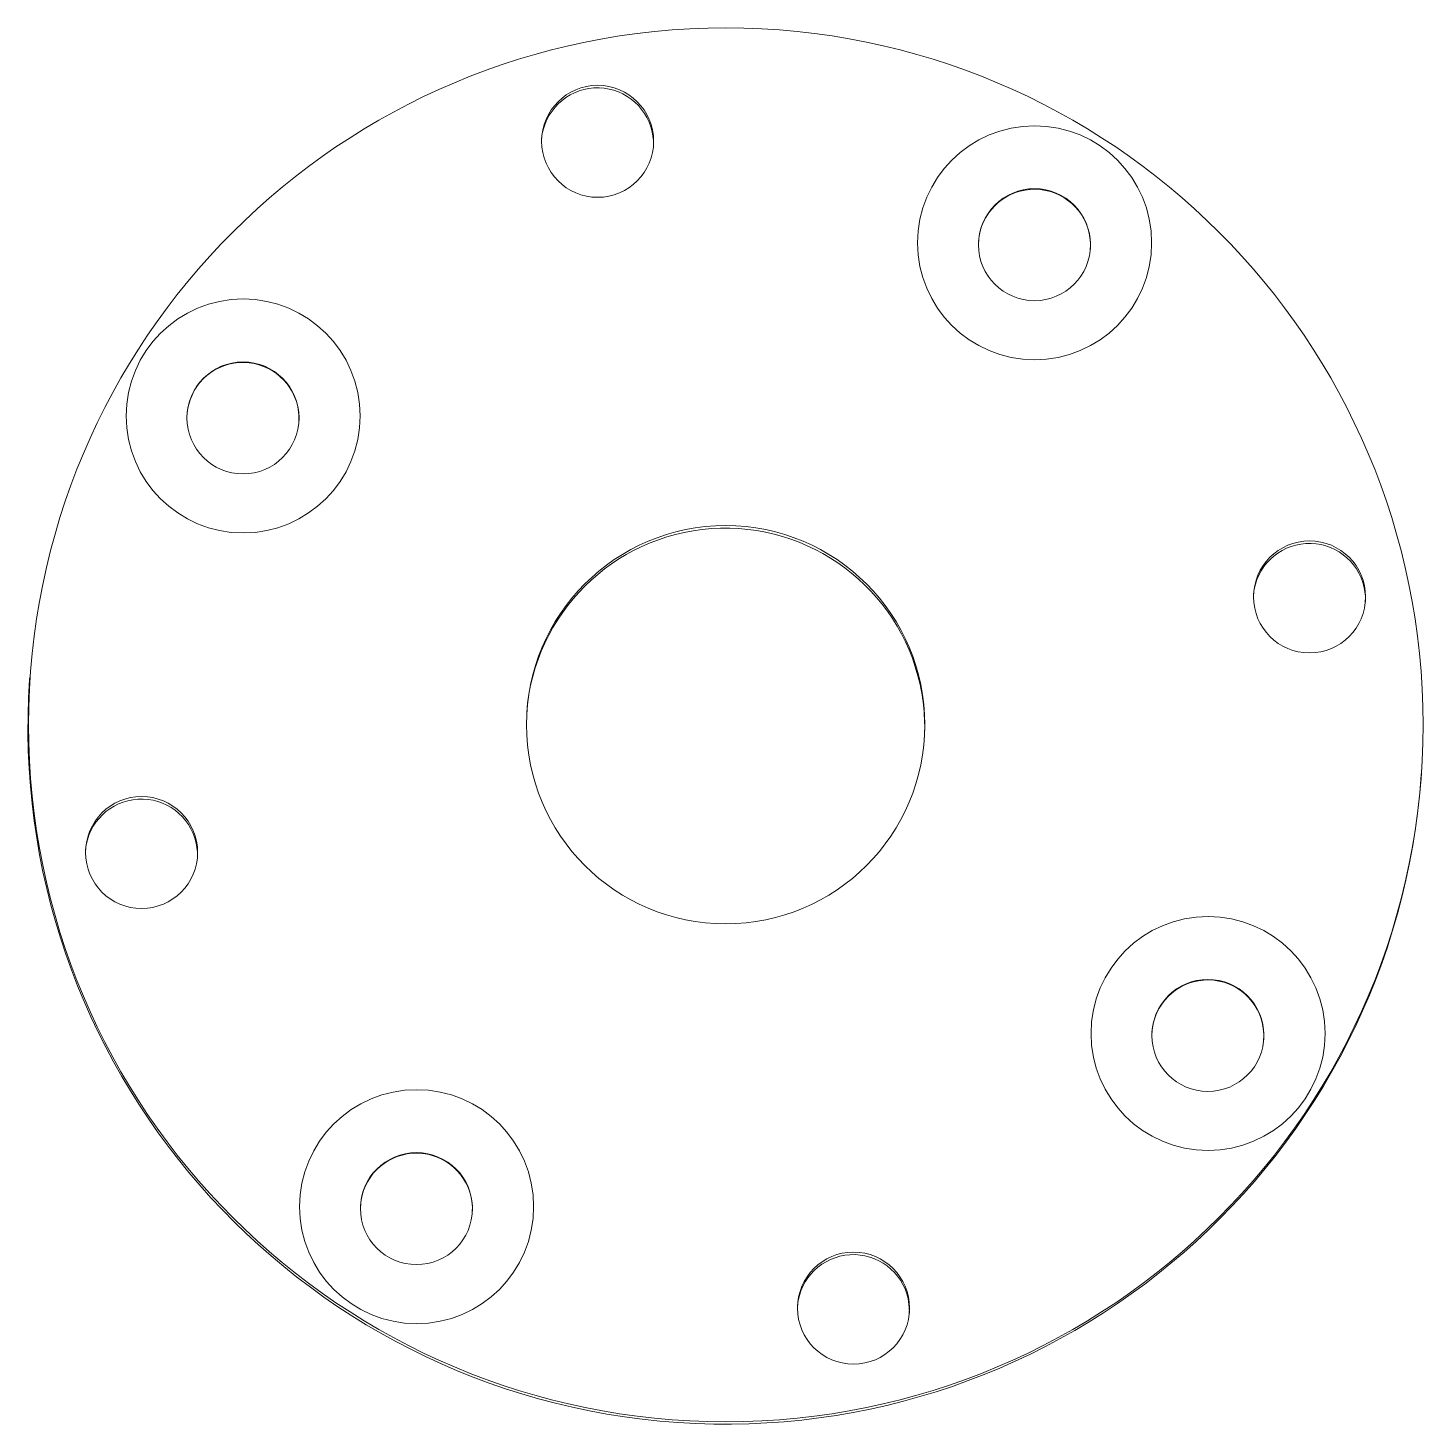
# Model space of a CAD drawing. Header units: millimetres. Extents: x -28 to 28, y -28 to 28.1.
import ezdxf

# ---------------------------------------------------------------- set-up
doc = ezdxf.new("R2010")
doc.units = ezdxf.units.MM

msp = doc.modelspace()

# ---------------------------------------------------------------- linework, layer by layer
at = {"color": 7, "linetype": 'Continuous', "lineweight": 15}
for p, q in [((-27.928, 2.013), (-27.935, 1.911)), ((27.935, -1.911), (27.942, -1.81))]:
    msp.add_line(p, q, dxfattribs=at)
at = {"color": 7, "linetype": 'Continuous', "lineweight": 15, "flags": 128}
for points in [[(-2.889, 23.329), (-2.891, 23.564), (-2.939, 23.913)], [(14.65, 19.203), (14.652, 19.488), (14.603, 19.838)], [(-17.123, 12.247), (-17.121, 12.532), (-17.17, 12.882)], [(25.691, 5.03), (25.69, 5.264), (25.642, 5.614)], [(-21.196, -5.235), (-21.198, -5.001), (-21.246, -4.651)], [(21.612, -12.554), (21.614, -12.269), (21.565, -11.92)], [(-10.161, -19.51), (-10.159, -19.225), (-10.208, -18.876)], [(7.384, -23.535), (7.383, -23.301), (7.335, -22.951)]]:
    msp.add_lwpolyline(points, dxfattribs=at)
at = {"color": 7, "linetype": 'Continuous', "lineweight": 15}
for centre, radius in [((0.017, 0.096), 27.991), ((-5.129, 23.533), 2.249), ((12.414, 19.457), 4.698), ((12.408, 19.38), 2.249), ((-19.359, 12.501), 4.698), ((-19.365, 12.423), 2.249), ((0.01, 0.1), 7.997), ((23.451, 5.233), 2.249), ((-23.436, -5.032), 2.249), ((19.376, -12.3), 4.698), ((19.37, -12.378), 2.249), ((-12.397, -19.256), 4.698), ((-12.403, -19.334), 2.249), ((5.144, -23.331), 2.249)]:
    msp.add_circle(centre, radius, dxfattribs=at)
for centre, radius, start, end in [((-5.137, 23.431), 2.25, 12.3744, 174.7678), ((12.406, 19.356), 2.25, 12.374, 176.0607), ((-19.367, 12.4), 2.25, 12.374, 176.0607), ((0, -0.004), 8, 12.3753, 175.6958), ((23.444, 5.132), 2.25, 12.3744, 174.7678), ((0.001, 0.011), 28, 176.1094, 356.0626), ((0.008, -0.001), 7.992, 356.45, 12.3649), ((-23.444, -5.134), 2.25, 12.3744, 174.7678), ((19.367, -12.402), 2.25, 12.374, 176.0607), ((-12.406, -19.358), 2.25, 12.374, 176.0607), ((5.137, -23.433), 2.25, 12.3744, 174.7678)]:
    msp.add_arc(centre, radius, start, end, dxfattribs=at)

doc.saveas('drawing.dxf')
